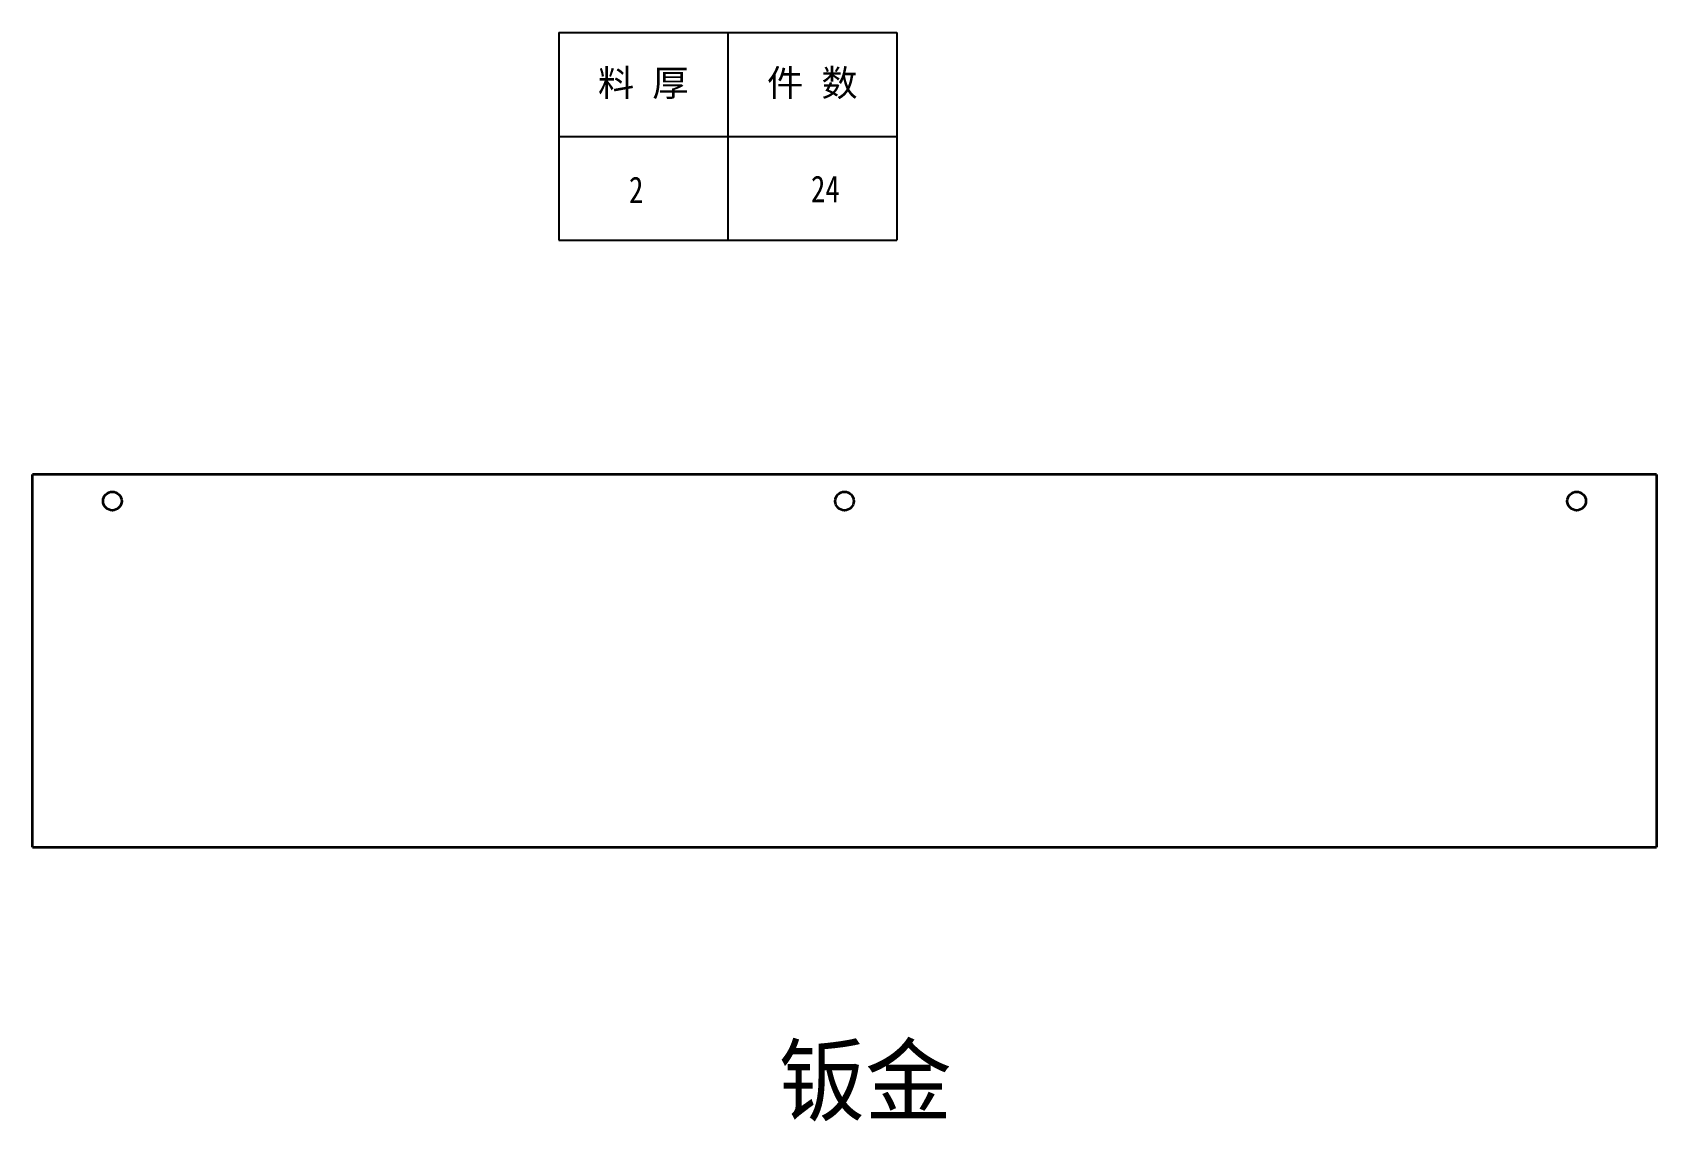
# Model space of a CAD drawing. Header units: millimetres. Extents: x -15766 to 80009, y -9701 to 15159.
# Drawn here: x -8694 to -8084, y 13871 to 14280 of the extents above; entities that cross this region are included whole.
import ezdxf
from ezdxf.enums import TextEntityAlignment as Align

# ---------------------------------------------------------------- set-up
doc = ezdxf.new("R2010")
doc.units = ezdxf.units.MM
doc.layers.add('07', color=7, linetype='Continuous')
doc.layers.add('AM_VIS', color=7, linetype='Continuous', lineweight=18)
doc.layers.add('word_dim', color=9, linetype='Continuous', lineweight=18)
doc.styles.add('DIM', font='', dxfattribs={"width": 0.8})
doc.styles.get('DIM').set_extended_font_data('NSimSun')

# ---------------------------------------------------------------- blocks, each defined once
blk = doc.blocks.new('*T2185')
at = {"color": 0, "linetype": 'ByBlock', "lineweight": -2, "transparency": 16777216}
for p, q in [((0, 0), (127, 0)), ((0, 0), (0, -78)), ((63.5, 0), (63.5, -78)), ((127, 0), (127, -78)), ((0, -39), (127, -39)), ((0, -78), (127, -78))]:
    blk.add_line(p, q, dxfattribs=at)
at = {"color": 0, "transparency": 16777216, "char_height": 10, "width": 60.5, "attachment_point": 5}
for s, insert in [('{\\fSimSun|b0|i0|c134|p2;料 厚}', (31.75, -19.5)), ('{\\fSimSun|b0|i0|c134|p2;件 数}', (95.25, -19.5))]:
    blk.add_mtext(s, dxfattribs=dict(at, insert=insert))
blk = doc.blocks.new('拆图参数')
blk.add_blockref('*T2185', (-63.5, 78))
at = {"style": 'DIM', "width": 0.8}
blk.add_attdef('6', text='', height=10, dxfattribs=at).set_placement((-37.13, 18.91), align=Align.MIDDLE_LEFT)
blk.add_attdef('1', text='', height=10, dxfattribs=at).set_placement((36.65, 19.27), align=Align.MIDDLE_CENTER)

msp = doc.modelspace()

# ---------------------------------------------------------------- linework, layer by layer
at = {"layer": 'AM_VIS', "lineweight": 35}
for p, q in [((-8083.51889, 14114.28444), (-8693.51889, 14114.28444)), ((-8693.51889, 13974.28444), (-8693.51889, 14114.28444)), ((-8083.51889, 14114.28444), (-8083.51889, 13974.28444)), ((-8693.51889, 13974.28444), (-8083.51889, 13974.28444))]:
    msp.add_line(p, q, dxfattribs=at)
for centre in [(-8663.51889, 14104.28444), (-8388.51889, 14104.28444), (-8113.51889, 14104.28444)]:
    msp.add_circle(centre, 3.5, dxfattribs=at)

# ---------------------------------------------------------------- block references
at = {"layer": '07'}
msp.add_blockref('拆图参数', (-8432.36247, 14202.25345), dxfattribs=at).add_auto_attribs({'1': '24', '6': '2'})

# ---------------------------------------------------------------- texts
at = {"layer": 'word_dim', "color": 3, "insert": (-8413.25792, 13899.18216), "char_height": 25, "width": 116.6634772, "attachment_point": 1}
msp.add_mtext('钣金', dxfattribs=at)

doc.saveas('drawing.dxf')
